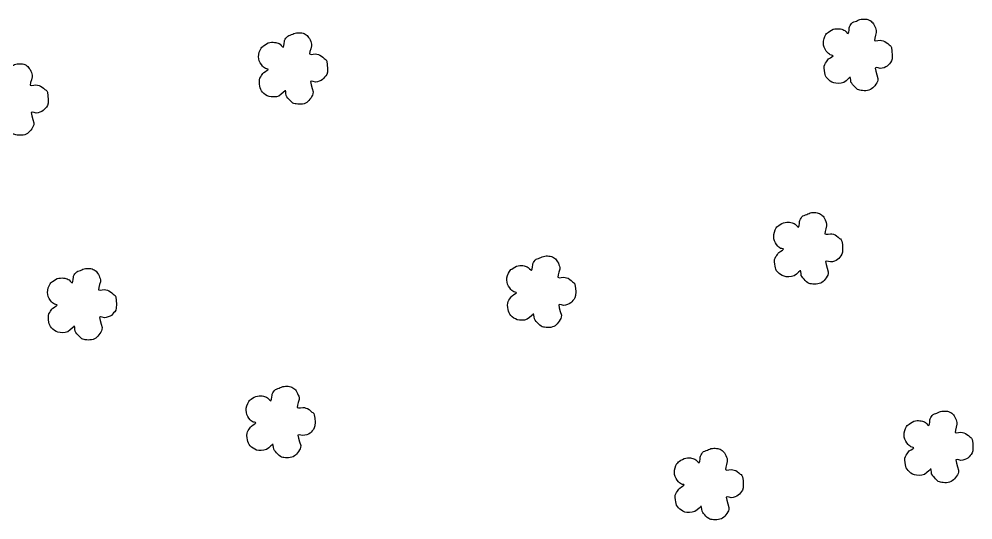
# Model space of a CAD drawing. Extents: x 730929 to 735129, y 7820181 to 7826121.
# Drawn here: x 732998.2 to 733229.8, y 7822016.8 to 7822138.4 of the extents above; entities that cross this region are included whole.
import ezdxf

# ---------------------------------------------------------------- set-up
doc = ezdxf.new("R2010")
doc.units = 0
doc.header["$MEASUREMENT"] = 0
doc.linetypes.add('LIN0', pattern=[0])
doc.layers.add('SIMBOLO ARVORE', color=118, linetype='Continuous')

msp = doc.modelspace()

# ---------------------------------------------------------------- linework, layer by layer
at = {"layer": 'SIMBOLO ARVORE', "linetype": 'LIN0', "elevation": 716.76, "flags": 128}
for points in [[(733199.96, 7822124.29), (733199.51, 7822123.89), (733199.01, 7822123.44), (733198.46, 7822123.02), (733197.82, 7822122.85), (733197.17, 7822122.78), (733196.55, 7822122.8), (733196.04, 7822122.91), (733195.59, 7822123.09), (733195.19, 7822123.33), (733194.81, 7822123.62), (733194.49, 7822123.93), (733194.22, 7822124.28), (733194.04, 7822124.61), (733193.91, 7822124.97), (733193.82, 7822125.37), (733193.74, 7822125.9), (733193.7, 7822126.45), (733193.71, 7822126.97), (733193.85, 7822127.36), (733194.03, 7822127.69), (733194.23, 7822127.99), (733194.39, 7822128.25), (733194.56, 7822128.5), (733194.78, 7822128.74), (733195.2, 7822129.01), (733195.6, 7822129.26), (733195.88, 7822129.48), (733195.76, 7822129.57), (733195.5, 7822129.63), (733195.18, 7822129.7), (733194.96, 7822129.84), (733194.73, 7822130.02), (733194.49, 7822130.27), (733194.2, 7822130.64), (733193.92, 7822131.08), (733193.68, 7822131.55), (733193.56, 7822132.04), (733193.51, 7822132.55), (733193.53, 7822133.07), (733193.68, 7822133.65), (733193.89, 7822134.19), (733194.12, 7822134.66), (733194.3, 7822134.91), (733194.5, 7822135.08), (733194.74, 7822135.23), (733195.08, 7822135.48), (733195.45, 7822135.71), (733195.86, 7822135.91), (733196.26, 7822136.01), (733196.65, 7822136.06), (733197.03, 7822136.07), (733197.37, 7822136.05), (733197.69, 7822136.01), (733197.98, 7822135.94), (733198.23, 7822135.85), (733198.48, 7822135.74), (733198.72, 7822135.59), (733199.02, 7822135.27), (733199.3, 7822134.99), (733199.54, 7822134.86), (733199.65, 7822135.24), (733199.73, 7822135.74), (733199.78, 7822136.26), (733199.83, 7822136.48), (733199.9, 7822136.65), (733199.99, 7822136.81), (733200.15, 7822137.08), (733200.36, 7822137.34), (733200.6, 7822137.58), (733200.88, 7822137.72), (733201.19, 7822137.82), (733201.51, 7822137.92), (733201.8, 7822138.06), (733202.09, 7822138.19), (733202.39, 7822138.31), (733202.72, 7822138.37), (733203.05, 7822138.4), (733203.39, 7822138.4), (733203.71, 7822138.38), (733204.03, 7822138.34), (733204.33, 7822138.27), (733204.6, 7822138.16), (733204.86, 7822138.02), (733205.09, 7822137.86), (733205.3, 7822137.69), (733205.49, 7822137.48), (733205.66, 7822137.25), (733205.85, 7822136.95), (733206.02, 7822136.62), (733206.16, 7822136.26), (733206.28, 7822135.95), (733206.35, 7822135.59), (733206.36, 7822135.17), (733206.15, 7822134.48), (733205.97, 7822133.79), (733205.9, 7822133.22), (733206.26, 7822133.12), (733206.74, 7822133.16), (733207.27, 7822133.24), (733207.66, 7822133.2), (733208.04, 7822133.11), (733208.4, 7822132.97), (733208.78, 7822132.72), (733209.14, 7822132.43), (733209.46, 7822132.13), (733209.71, 7822131.99), (733209.9, 7822131.8), (733210.05, 7822131.46), (733210.17, 7822130.61), (733210.23, 7822129.67), (733210.21, 7822128.77), (733210.05, 7822128.26), (733209.83, 7822127.87), (733209.55, 7822127.57), (733209.3, 7822127.26), (733209.01, 7822126.99), (733208.68, 7822126.77), (733208.24, 7822126.6), (733207.78, 7822126.48), (733207.3, 7822126.41), (733206.8, 7822126.54), (733206.38, 7822126.61), (733206.1, 7822126.51), (733206.25, 7822125.77), (733206.49, 7822124.88), (733206.74, 7822124.01), (733206.72, 7822123.56), (733206.62, 7822123.22), (733206.45, 7822122.94), (733206.24, 7822122.58), (733205.99, 7822122.23), (733205.72, 7822121.92), (733205.48, 7822121.67), (733205.22, 7822121.46), (733204.93, 7822121.28), (733204.57, 7822121.15), (733204.19, 7822121.06), (733203.79, 7822121.01), (733203.4, 7822121), (733203.03, 7822121.02), (733202.67, 7822121.07), (733202.38, 7822121.11), (733202.1, 7822121.18), (733201.83, 7822121.31), (733201.5, 7822121.59), (733201.17, 7822121.92), (733200.86, 7822122.26), (733200.6, 7822122.53), (733200.38, 7822122.81), (733200.21, 7822123.12), (733200.15, 7822123.59), (733200.1, 7822124.04), (733200, 7822124.41), (733200, 7822124.41)], [(733062.79, 7822120.99), (733062.34, 7822120.59), (733061.84, 7822120.14), (733061.29, 7822119.72), (733060.65, 7822119.55), (733060, 7822119.48), (733059.38, 7822119.5), (733058.87, 7822119.61), (733058.42, 7822119.79), (733058.02, 7822120.03), (733057.64, 7822120.32), (733057.32, 7822120.64), (733057.05, 7822120.98), (733056.87, 7822121.31), (733056.74, 7822121.67), (733056.65, 7822122.07), (733056.57, 7822122.6), (733056.53, 7822123.15), (733056.54, 7822123.67), (733056.68, 7822124.06), (733056.86, 7822124.39), (733057.06, 7822124.69), (733057.22, 7822124.95), (733057.4, 7822125.2), (733057.61, 7822125.44), (733058.03, 7822125.71), (733058.43, 7822125.97), (733058.71, 7822126.18), (733058.59, 7822126.27), (733058.33, 7822126.33), (733058.01, 7822126.4), (733057.79, 7822126.54), (733057.56, 7822126.72), (733057.32, 7822126.97), (733057.03, 7822127.34), (733056.75, 7822127.78), (733056.51, 7822128.25), (733056.39, 7822128.74), (733056.34, 7822129.25), (733056.37, 7822129.78), (733056.51, 7822130.35), (733056.72, 7822130.89), (733056.95, 7822131.36), (733057.13, 7822131.61), (733057.33, 7822131.78), (733057.57, 7822131.93), (733057.91, 7822132.18), (733058.29, 7822132.41), (733058.69, 7822132.61), (733059.09, 7822132.71), (733059.48, 7822132.76), (733059.87, 7822132.77), (733060.2, 7822132.75), (733060.52, 7822132.71), (733060.81, 7822132.64), (733061.06, 7822132.55), (733061.31, 7822132.44), (733061.55, 7822132.29), (733061.85, 7822131.97), (733062.13, 7822131.7), (733062.37, 7822131.56), (733062.49, 7822131.94), (733062.56, 7822132.44), (733062.61, 7822132.96), (733062.66, 7822133.18), (733062.73, 7822133.35), (733062.82, 7822133.51), (733062.98, 7822133.78), (733063.19, 7822134.04), (733063.43, 7822134.28), (733063.71, 7822134.42), (733064.02, 7822134.52), (733064.34, 7822134.62), (733064.63, 7822134.76), (733064.92, 7822134.89), (733065.22, 7822135.01), (733065.55, 7822135.07), (733065.88, 7822135.1), (733066.22, 7822135.1), (733066.54, 7822135.08), (733066.86, 7822135.04), (733067.16, 7822134.97), (733067.44, 7822134.86), (733067.69, 7822134.72), (733067.93, 7822134.56), (733068.13, 7822134.39), (733068.32, 7822134.19), (733068.49, 7822133.95), (733068.68, 7822133.65), (733068.85, 7822133.32), (733068.99, 7822132.97), (733069.11, 7822132.65), (733069.18, 7822132.29), (733069.19, 7822131.87), (733068.99, 7822131.18), (733068.8, 7822130.49), (733068.73, 7822129.92), (733069.09, 7822129.82), (733069.57, 7822129.86), (733070.1, 7822129.95), (733070.49, 7822129.9), (733070.87, 7822129.81), (733071.23, 7822129.67), (733071.61, 7822129.42), (733071.97, 7822129.13), (733072.29, 7822128.83), (733072.54, 7822128.69), (733072.73, 7822128.5), (733072.88, 7822128.16), (733073, 7822127.31), (733073.06, 7822126.38), (733073.04, 7822125.47), (733072.88, 7822124.96), (733072.66, 7822124.58), (733072.38, 7822124.27), (733072.13, 7822123.96), (733071.84, 7822123.69), (733071.51, 7822123.47), (733071.07, 7822123.3), (733070.61, 7822123.18), (733070.14, 7822123.11), (733069.63, 7822123.24), (733069.21, 7822123.31), (733068.93, 7822123.21), (733069.08, 7822122.47), (733069.33, 7822121.58), (733069.57, 7822120.71), (733069.55, 7822120.26), (733069.45, 7822119.92), (733069.28, 7822119.64), (733069.07, 7822119.28), (733068.82, 7822118.93), (733068.55, 7822118.62), (733068.31, 7822118.37), (733068.05, 7822118.16), (733067.76, 7822117.99), (733067.4, 7822117.85), (733067.02, 7822117.76), (733066.62, 7822117.71), (733066.24, 7822117.7), (733065.86, 7822117.72), (733065.5, 7822117.78), (733065.21, 7822117.81), (733064.93, 7822117.88), (733064.66, 7822118.01), (733064.33, 7822118.29), (733064, 7822118.62), (733063.69, 7822118.96), (733063.43, 7822119.23), (733063.21, 7822119.51), (733063.04, 7822119.82), (733062.98, 7822120.29), (733062.93, 7822120.74), (733062.84, 7822121.11), (733062.84, 7822121.11)], [(732994.96, 7822113.45), (732994.51, 7822113.06), (732994.01, 7822112.61), (732993.45, 7822112.19), (732992.82, 7822112.02), (732992.17, 7822111.95), (732991.55, 7822111.97), (732991.04, 7822112.08), (732990.59, 7822112.26), (732990.18, 7822112.5), (732989.81, 7822112.78), (732989.49, 7822113.1), (732989.22, 7822113.45), (732989.04, 7822113.78), (732988.91, 7822114.14), (732988.82, 7822114.54), (732988.74, 7822115.07), (732988.7, 7822115.62), (732988.71, 7822116.14), (732988.85, 7822116.53), (732989.03, 7822116.86), (732989.23, 7822117.15), (732989.39, 7822117.42), (732989.56, 7822117.67), (732989.78, 7822117.9), (732990.2, 7822118.18), (732990.6, 7822118.43), (732990.88, 7822118.65), (732990.76, 7822118.74), (732990.5, 7822118.8), (732990.18, 7822118.87), (732989.96, 7822119.01), (732989.73, 7822119.19), (732989.49, 7822119.44), (732989.2, 7822119.81), (732988.92, 7822120.24), (732988.68, 7822120.72), (732988.55, 7822121.21), (732988.51, 7822121.72), (732988.53, 7822122.24), (732988.68, 7822122.82), (732988.89, 7822123.36), (732989.12, 7822123.83), (732989.3, 7822124.08), (732989.5, 7822124.25), (732989.74, 7822124.4), (732990.08, 7822124.64), (732990.45, 7822124.88), (732990.86, 7822125.08), (732991.26, 7822125.18), (732991.65, 7822125.23), (732992.03, 7822125.24), (732992.37, 7822125.22), (732992.69, 7822125.18), (732992.98, 7822125.11), (732993.23, 7822125.02), (732993.48, 7822124.91), (732993.72, 7822124.76), (732994.02, 7822124.44), (732994.3, 7822124.16), (732994.54, 7822124.03), (732994.65, 7822124.41), (732994.73, 7822124.91), (732994.78, 7822125.42), (732994.83, 7822125.65), (732994.9, 7822125.82), (732994.99, 7822125.98), (732995.15, 7822126.25), (732995.36, 7822126.51), (732995.6, 7822126.75), (732995.88, 7822126.89), (732996.19, 7822126.99), (732996.51, 7822127.08), (732996.8, 7822127.23), (732997.09, 7822127.36), (732997.39, 7822127.48), (732997.72, 7822127.54), (732998.05, 7822127.57), (732998.39, 7822127.57), (732998.71, 7822127.55), (732999.03, 7822127.51), (732999.33, 7822127.43), (732999.6, 7822127.33), (732999.86, 7822127.19), (733000.09, 7822127.03), (733000.3, 7822126.86), (733000.49, 7822126.65), (733000.66, 7822126.42), (733000.85, 7822126.12), (733001.02, 7822125.79), (733001.16, 7822125.43), (733001.28, 7822125.12), (733001.34, 7822124.76), (733001.35, 7822124.34), (733001.15, 7822123.65), (733000.97, 7822122.96), (733000.9, 7822122.39), (733001.26, 7822122.29), (733001.74, 7822122.33), (733002.27, 7822122.41), (733002.66, 7822122.37), (733003.04, 7822122.28), (733003.4, 7822122.14), (733003.78, 7822121.89), (733004.14, 7822121.6), (733004.46, 7822121.3), (733004.71, 7822121.16), (733004.9, 7822120.96), (733005.05, 7822120.62), (733005.17, 7822119.78), (733005.23, 7822118.84), (733005.21, 7822117.94), (733005.05, 7822117.43), (733004.83, 7822117.04), (733004.55, 7822116.74), (733004.3, 7822116.43), (733004.01, 7822116.16), (733003.68, 7822115.94), (733003.24, 7822115.77), (733002.78, 7822115.65), (733002.3, 7822115.57), (733001.8, 7822115.71), (733001.38, 7822115.78), (733001.1, 7822115.68), (733001.25, 7822114.94), (733001.49, 7822114.05), (733001.74, 7822113.18), (733001.72, 7822112.73), (733001.62, 7822112.39), (733001.45, 7822112.11), (733001.24, 7822111.75), (733000.99, 7822111.4), (733000.72, 7822111.09), (733000.48, 7822110.84), (733000.22, 7822110.62), (732999.93, 7822110.45), (732999.57, 7822110.32), (732999.19, 7822110.23), (732998.79, 7822110.18), (732998.4, 7822110.17), (732998.03, 7822110.19), (732997.67, 7822110.24), (732997.38, 7822110.28), (732997.1, 7822110.35), (732996.83, 7822110.48), (732996.5, 7822110.76), (732996.17, 7822111.09), (732995.86, 7822111.43), (732995.6, 7822111.7), (732995.38, 7822111.98), (732995.21, 7822112.29), (732995.15, 7822112.76), (732995.1, 7822113.21), (732995, 7822113.58), (732995, 7822113.58)], [(733187.9, 7822077.3), (733187.45, 7822076.91), (733186.95, 7822076.46), (733186.4, 7822076.04), (733185.76, 7822075.87), (733185.11, 7822075.8), (733184.49, 7822075.82), (733183.98, 7822075.93), (733183.53, 7822076.11), (733183.13, 7822076.35), (733182.75, 7822076.63), (733182.43, 7822076.95), (733182.16, 7822077.3), (733181.98, 7822077.63), (733181.85, 7822077.98), (733181.76, 7822078.39), (733181.68, 7822078.92), (733181.64, 7822079.47), (733181.65, 7822079.99), (733181.79, 7822080.38), (733181.97, 7822080.71), (733182.18, 7822081), (733182.33, 7822081.27), (733182.51, 7822081.52), (733182.72, 7822081.75), (733183.15, 7822082.03), (733183.54, 7822082.28), (733183.82, 7822082.5), (733183.7, 7822082.59), (733183.44, 7822082.65), (733183.12, 7822082.72), (733182.9, 7822082.86), (733182.67, 7822083.04), (733182.43, 7822083.29), (733182.14, 7822083.66), (733181.86, 7822084.09), (733181.62, 7822084.57), (733181.5, 7822085.06), (733181.45, 7822085.57), (733181.48, 7822086.09), (733181.62, 7822086.67), (733181.83, 7822087.21), (733182.06, 7822087.68), (733182.24, 7822087.92), (733182.44, 7822088.1), (733182.68, 7822088.25), (733183.02, 7822088.49), (733183.4, 7822088.73), (733183.8, 7822088.93), (733184.2, 7822089.03), (733184.6, 7822089.08), (733184.98, 7822089.09), (733185.31, 7822089.07), (733185.63, 7822089.03), (733185.92, 7822088.95), (733186.17, 7822088.87), (733186.42, 7822088.76), (733186.66, 7822088.61), (733186.96, 7822088.29), (733187.24, 7822088.01), (733187.48, 7822087.88), (733187.6, 7822088.26), (733187.67, 7822088.76), (733187.72, 7822089.27), (733187.77, 7822089.5), (733187.84, 7822089.67), (733187.93, 7822089.83), (733188.09, 7822090.09), (733188.3, 7822090.36), (733188.54, 7822090.6), (733188.82, 7822090.74), (733189.13, 7822090.84), (733189.45, 7822090.93), (733189.74, 7822091.08), (733190.03, 7822091.21), (733190.33, 7822091.33), (733190.66, 7822091.39), (733190.99, 7822091.42), (733191.33, 7822091.42), (733191.65, 7822091.4), (733191.97, 7822091.36), (733192.27, 7822091.28), (733192.55, 7822091.18), (733192.8, 7822091.04), (733193.04, 7822090.88), (733193.24, 7822090.71), (733193.43, 7822090.5), (733193.6, 7822090.26), (733193.79, 7822089.97), (733193.96, 7822089.63), (733194.1, 7822089.28), (733194.22, 7822088.97), (733194.29, 7822088.61), (733194.3, 7822088.19), (733194.1, 7822087.5), (733193.91, 7822086.81), (733193.84, 7822086.24), (733194.2, 7822086.14), (733194.68, 7822086.18), (733195.21, 7822086.26), (733195.6, 7822086.22), (733195.98, 7822086.13), (733196.34, 7822085.99), (733196.72, 7822085.74), (733197.08, 7822085.45), (733197.4, 7822085.15), (733197.65, 7822085.01), (733197.85, 7822084.81), (733197.99, 7822084.47), (733198.11, 7822083.63), (733198.17, 7822082.69), (733198.15, 7822081.79), (733197.99, 7822081.28), (733197.77, 7822080.89), (733197.49, 7822080.59), (733197.24, 7822080.28), (733196.95, 7822080.01), (733196.62, 7822079.79), (733196.19, 7822079.62), (733195.72, 7822079.49), (733195.25, 7822079.42), (733194.74, 7822079.56), (733194.32, 7822079.63), (733194.04, 7822079.53), (733194.19, 7822078.78), (733194.44, 7822077.9), (733194.68, 7822077.02), (733194.66, 7822076.58), (733194.56, 7822076.24), (733194.39, 7822075.96), (733194.18, 7822075.6), (733193.93, 7822075.25), (733193.66, 7822074.94), (733193.42, 7822074.68), (733193.16, 7822074.47), (733192.87, 7822074.3), (733192.51, 7822074.17), (733192.13, 7822074.08), (733191.73, 7822074.02), (733191.35, 7822074.02), (733190.97, 7822074.04), (733190.61, 7822074.09), (733190.32, 7822074.13), (733190.04, 7822074.2), (733189.77, 7822074.33), (733189.44, 7822074.61), (733189.11, 7822074.93), (733188.8, 7822075.28), (733188.54, 7822075.55), (733188.32, 7822075.83), (733188.15, 7822076.13), (733188.09, 7822076.6), (733188.04, 7822077.06), (733187.95, 7822077.43), (733187.95, 7822077.43)], [(733123.08, 7822066.76), (733122.63, 7822066.36), (733122.13, 7822065.92), (733121.58, 7822065.5), (733120.94, 7822065.32), (733120.29, 7822065.25), (733119.67, 7822065.28), (733119.16, 7822065.39), (733118.71, 7822065.57), (733118.31, 7822065.81), (733117.94, 7822066.09), (733117.61, 7822066.41), (733117.34, 7822066.75), (733117.16, 7822067.08), (733117.03, 7822067.44), (733116.95, 7822067.84), (733116.86, 7822068.37), (733116.82, 7822068.92), (733116.84, 7822069.45), (733116.97, 7822069.83), (733117.15, 7822070.17), (733117.36, 7822070.46), (733117.51, 7822070.73), (733117.69, 7822070.97), (733117.91, 7822071.21), (733118.33, 7822071.48), (733118.72, 7822071.74), (733119.01, 7822071.95), (733118.88, 7822072.04), (733118.63, 7822072.11), (733118.31, 7822072.18), (733118.08, 7822072.31), (733117.85, 7822072.5), (733117.62, 7822072.75), (733117.32, 7822073.12), (733117.04, 7822073.55), (733116.81, 7822074.03), (733116.68, 7822074.51), (733116.63, 7822075.02), (733116.66, 7822075.55), (733116.81, 7822076.12), (733117.01, 7822076.66), (733117.25, 7822077.13), (733117.42, 7822077.38), (733117.62, 7822077.55), (733117.86, 7822077.7), (733118.2, 7822077.95), (733118.58, 7822078.19), (733118.98, 7822078.39), (733119.38, 7822078.49), (733119.78, 7822078.54), (733120.16, 7822078.54), (733120.5, 7822078.53), (733120.81, 7822078.48), (733121.1, 7822078.41), (733121.36, 7822078.33), (733121.6, 7822078.21), (733121.84, 7822078.07), (733122.14, 7822077.74), (733122.42, 7822077.47), (733122.66, 7822077.34), (733122.78, 7822077.71), (733122.85, 7822078.21), (733122.91, 7822078.73), (733122.96, 7822078.96), (733123.02, 7822079.13), (733123.11, 7822079.28), (733123.28, 7822079.55), (733123.48, 7822079.82), (733123.72, 7822080.06), (733124.01, 7822080.19), (733124.31, 7822080.3), (733124.63, 7822080.39), (733124.92, 7822080.53), (733125.21, 7822080.67), (733125.52, 7822080.78), (733125.84, 7822080.84), (733126.18, 7822080.87), (733126.51, 7822080.87), (733126.84, 7822080.86), (733127.15, 7822080.81), (733127.45, 7822080.74), (733127.73, 7822080.63), (733127.98, 7822080.5), (733128.22, 7822080.33), (733128.42, 7822080.16), (733128.61, 7822079.96), (733128.79, 7822079.72), (733128.97, 7822079.42), (733129.14, 7822079.09), (733129.29, 7822078.74), (733129.4, 7822078.42), (733129.47, 7822078.07), (733129.48, 7822077.64), (733129.28, 7822076.95), (733129.1, 7822076.27), (733129.03, 7822075.7), (733129.38, 7822075.6), (733129.86, 7822075.63), (733130.39, 7822075.72), (733130.79, 7822075.67), (733131.16, 7822075.59), (733131.52, 7822075.45), (733131.9, 7822075.19), (733132.26, 7822074.9), (733132.59, 7822074.6), (733132.83, 7822074.47), (733133.03, 7822074.27), (733133.18, 7822073.93), (733133.3, 7822073.09), (733133.35, 7822072.15), (733133.34, 7822071.25), (733133.18, 7822070.74), (733132.95, 7822070.35), (733132.68, 7822070.05), (733132.42, 7822069.73), (733132.14, 7822069.47), (733131.8, 7822069.25), (733131.37, 7822069.07), (733130.9, 7822068.95), (733130.43, 7822068.88), (733129.93, 7822069.01), (733129.5, 7822069.09), (733129.22, 7822068.99), (733129.37, 7822068.24), (733129.62, 7822067.36), (733129.87, 7822066.48), (733129.85, 7822066.03), (733129.74, 7822065.69), (733129.57, 7822065.41), (733129.36, 7822065.05), (733129.12, 7822064.71), (733128.85, 7822064.39), (733128.6, 7822064.14), (733128.34, 7822063.93), (733128.05, 7822063.76), (733127.69, 7822063.63), (733127.31, 7822063.53), (733126.92, 7822063.48), (733126.53, 7822063.47), (733126.15, 7822063.5), (733125.8, 7822063.55), (733125.5, 7822063.58), (733125.23, 7822063.66), (733124.95, 7822063.79), (733124.62, 7822064.06), (733124.3, 7822064.39), (733123.99, 7822064.74), (733123.73, 7822065), (733123.51, 7822065.28), (733123.33, 7822065.59), (733123.27, 7822066.06), (733123.22, 7822066.51), (733123.13, 7822066.89), (733123.13, 7822066.89)], [(733011.54, 7822063.75), (733011.09, 7822063.35), (733010.59, 7822062.9), (733010.04, 7822062.48), (733009.4, 7822062.31), (733008.75, 7822062.24), (733008.13, 7822062.26), (733007.62, 7822062.37), (733007.17, 7822062.55), (733006.77, 7822062.79), (733006.39, 7822063.08), (733006.07, 7822063.4), (733005.8, 7822063.74), (733005.62, 7822064.07), (733005.49, 7822064.43), (733005.4, 7822064.83), (733005.32, 7822065.36), (733005.28, 7822065.91), (733005.29, 7822066.43), (733005.43, 7822066.82), (733005.61, 7822067.15), (733005.81, 7822067.45), (733005.97, 7822067.71), (733006.14, 7822067.96), (733006.36, 7822068.2), (733006.78, 7822068.47), (733007.18, 7822068.73), (733007.46, 7822068.94), (733007.34, 7822069.03), (733007.08, 7822069.1), (733006.76, 7822069.16), (733006.54, 7822069.3), (733006.31, 7822069.48), (733006.07, 7822069.73), (733005.78, 7822070.1), (733005.5, 7822070.54), (733005.26, 7822071.01), (733005.14, 7822071.5), (733005.09, 7822072.01), (733005.12, 7822072.54), (733005.26, 7822073.11), (733005.47, 7822073.65), (733005.7, 7822074.12), (733005.88, 7822074.37), (733006.08, 7822074.54), (733006.32, 7822074.69), (733006.66, 7822074.94), (733007.04, 7822075.17), (733007.44, 7822075.37), (733007.84, 7822075.47), (733008.23, 7822075.52), (733008.62, 7822075.53), (733008.95, 7822075.52), (733009.27, 7822075.47), (733009.56, 7822075.4), (733009.81, 7822075.31), (733010.06, 7822075.2), (733010.3, 7822075.05), (733010.6, 7822074.73), (733010.88, 7822074.46), (733011.12, 7822074.32), (733011.24, 7822074.7), (733011.31, 7822075.2), (733011.36, 7822075.72), (733011.41, 7822075.94), (733011.48, 7822076.11), (733011.57, 7822076.27), (733011.73, 7822076.54), (733011.94, 7822076.8), (733012.18, 7822077.04), (733012.46, 7822077.18), (733012.77, 7822077.28), (733013.09, 7822077.38), (733013.38, 7822077.52), (733013.67, 7822077.65), (733013.97, 7822077.77), (733014.3, 7822077.83), (733014.63, 7822077.86), (733014.97, 7822077.86), (733015.29, 7822077.84), (733015.61, 7822077.8), (733015.91, 7822077.73), (733016.18, 7822077.62), (733016.44, 7822077.48), (733016.67, 7822077.32), (733016.88, 7822077.15), (733017.07, 7822076.95), (733017.24, 7822076.71), (733017.43, 7822076.41), (733017.6, 7822076.08), (733017.74, 7822075.73), (733017.86, 7822075.41), (733017.93, 7822075.05), (733017.94, 7822074.63), (733017.74, 7822073.94), (733017.55, 7822073.25), (733017.48, 7822072.68), (733017.84, 7822072.58), (733018.32, 7822072.62), (733018.85, 7822072.71), (733019.24, 7822072.66), (733019.62, 7822072.57), (733019.98, 7822072.43), (733020.36, 7822072.18), (733020.72, 7822071.89), (733021.04, 7822071.59), (733021.29, 7822071.45), (733021.48, 7822071.26), (733021.63, 7822070.92), (733021.75, 7822070.07), (733021.81, 7822069.14), (733021.79, 7822068.23), (733021.63, 7822067.72), (733021.41, 7822067.34), (733021.13, 7822067.03), (733020.88, 7822066.72), (733020.59, 7822066.45), (733020.26, 7822066.23), (733019.82, 7822066.06), (733019.36, 7822065.94), (733018.88, 7822065.87), (733018.38, 7822066), (733017.96, 7822066.07), (733017.68, 7822065.97), (733017.83, 7822065.23), (733018.08, 7822064.34), (733018.32, 7822063.47), (733018.3, 7822063.02), (733018.2, 7822062.68), (733018.03, 7822062.4), (733017.82, 7822062.04), (733017.57, 7822061.69), (733017.3, 7822061.38), (733017.06, 7822061.13), (733016.8, 7822060.92), (733016.51, 7822060.75), (733016.15, 7822060.61), (733015.77, 7822060.52), (733015.37, 7822060.47), (733014.99, 7822060.46), (733014.61, 7822060.49), (733014.25, 7822060.54), (733013.96, 7822060.57), (733013.68, 7822060.64), (733013.41, 7822060.77), (733013.08, 7822061.05), (733012.75, 7822061.38), (733012.44, 7822061.72), (733012.18, 7822061.99), (733011.96, 7822062.27), (733011.79, 7822062.58), (733011.73, 7822063.05), (733011.68, 7822063.5), (733011.59, 7822063.88), (733011.59, 7822063.88)], [(733059.77, 7822035.13), (733059.32, 7822034.73), (733058.82, 7822034.28), (733058.27, 7822033.86), (733057.63, 7822033.69), (733056.98, 7822033.62), (733056.36, 7822033.64), (733055.85, 7822033.75), (733055.4, 7822033.93), (733055, 7822034.17), (733054.63, 7822034.46), (733054.3, 7822034.78), (733054.04, 7822035.12), (733053.85, 7822035.45), (733053.72, 7822035.81), (733053.64, 7822036.21), (733053.55, 7822036.74), (733053.51, 7822037.29), (733053.53, 7822037.81), (733053.66, 7822038.2), (733053.84, 7822038.53), (733054.05, 7822038.83), (733054.2, 7822039.09), (733054.38, 7822039.34), (733054.6, 7822039.58), (733055.02, 7822039.85), (733055.42, 7822040.11), (733055.7, 7822040.32), (733055.58, 7822040.41), (733055.32, 7822040.48), (733055, 7822040.55), (733054.77, 7822040.68), (733054.55, 7822040.86), (733054.31, 7822041.11), (733054.01, 7822041.49), (733053.73, 7822041.92), (733053.5, 7822042.39), (733053.37, 7822042.88), (733053.32, 7822043.39), (733053.35, 7822043.92), (733053.5, 7822044.49), (733053.7, 7822045.03), (733053.94, 7822045.5), (733054.11, 7822045.75), (733054.31, 7822045.92), (733054.55, 7822046.07), (733054.89, 7822046.32), (733055.27, 7822046.55), (733055.67, 7822046.75), (733056.07, 7822046.85), (733056.47, 7822046.9), (733056.85, 7822046.91), (733057.19, 7822046.9), (733057.5, 7822046.85), (733057.79, 7822046.78), (733058.05, 7822046.69), (733058.29, 7822046.58), (733058.54, 7822046.43), (733058.83, 7822046.11), (733059.11, 7822045.84), (733059.35, 7822045.7), (733059.47, 7822046.08), (733059.55, 7822046.58), (733059.6, 7822047.1), (733059.65, 7822047.32), (733059.71, 7822047.5), (733059.8, 7822047.65), (733059.97, 7822047.92), (733060.17, 7822048.18), (733060.41, 7822048.42), (733060.7, 7822048.56), (733061.01, 7822048.66), (733061.32, 7822048.76), (733061.61, 7822048.9), (733061.91, 7822049.03), (733062.21, 7822049.15), (733062.53, 7822049.21), (733062.87, 7822049.24), (733063.2, 7822049.24), (733063.53, 7822049.22), (733063.84, 7822049.18), (733064.14, 7822049.11), (733064.42, 7822049), (733064.68, 7822048.86), (733064.91, 7822048.7), (733065.12, 7822048.53), (733065.3, 7822048.33), (733065.48, 7822048.09), (733065.66, 7822047.79), (733065.83, 7822047.46), (733065.98, 7822047.11), (733066.09, 7822046.79), (733066.16, 7822046.44), (733066.17, 7822046.01), (733065.97, 7822045.32), (733065.79, 7822044.63), (733065.72, 7822044.06), (733066.07, 7822043.96), (733066.55, 7822044), (733067.08, 7822044.09), (733067.48, 7822044.04), (733067.85, 7822043.95), (733068.21, 7822043.81), (733068.59, 7822043.56), (733068.95, 7822043.27), (733069.28, 7822042.97), (733069.52, 7822042.83), (733069.72, 7822042.64), (733069.87, 7822042.3), (733069.99, 7822041.45), (733070.05, 7822040.52), (733070.03, 7822039.61), (733069.87, 7822039.1), (733069.64, 7822038.72), (733069.37, 7822038.41), (733069.12, 7822038.1), (733068.83, 7822037.83), (733068.5, 7822037.61), (733068.06, 7822037.44), (733067.59, 7822037.32), (733067.12, 7822037.25), (733066.62, 7822037.38), (733066.19, 7822037.46), (733065.91, 7822037.35), (733066.06, 7822036.61), (733066.31, 7822035.72), (733066.56, 7822034.85), (733066.54, 7822034.4), (733066.43, 7822034.06), (733066.26, 7822033.78), (733066.05, 7822033.42), (733065.81, 7822033.07), (733065.54, 7822032.76), (733065.29, 7822032.51), (733065.03, 7822032.3), (733064.74, 7822032.13), (733064.39, 7822031.99), (733064, 7822031.9), (733063.61, 7822031.85), (733063.22, 7822031.84), (733062.84, 7822031.87), (733062.49, 7822031.92), (733062.19, 7822031.95), (733061.92, 7822032.02), (733061.64, 7822032.15), (733061.31, 7822032.43), (733060.99, 7822032.76), (733060.68, 7822033.1), (733060.42, 7822033.37), (733060.2, 7822033.65), (733060.02, 7822033.96), (733059.97, 7822034.43), (733059.91, 7822034.88), (733059.82, 7822035.26), (733059.82, 7822035.26)], [(733219.55, 7822029.1), (733219.1, 7822028.71), (733218.6, 7822028.26), (733218.05, 7822027.84), (733217.41, 7822027.66), (733216.76, 7822027.6), (733216.14, 7822027.62), (733215.63, 7822027.73), (733215.18, 7822027.91), (733214.78, 7822028.15), (733214.41, 7822028.43), (733214.08, 7822028.75), (733213.82, 7822029.1), (733213.63, 7822029.42), (733213.5, 7822029.78), (733213.42, 7822030.18), (733213.33, 7822030.72), (733213.29, 7822031.26), (733213.31, 7822031.79), (733213.44, 7822032.18), (733213.62, 7822032.51), (733213.83, 7822032.8), (733213.98, 7822033.07), (733214.16, 7822033.31), (733214.38, 7822033.55), (733214.8, 7822033.83), (733215.2, 7822034.08), (733215.48, 7822034.3), (733215.35, 7822034.39), (733215.1, 7822034.45), (733214.78, 7822034.52), (733214.55, 7822034.65), (733214.33, 7822034.84), (733214.09, 7822035.09), (733213.79, 7822035.46), (733213.51, 7822035.89), (733213.28, 7822036.37), (733213.15, 7822036.86), (733213.1, 7822037.37), (733213.13, 7822037.89), (733213.28, 7822038.47), (733213.48, 7822039.01), (733213.72, 7822039.48), (733213.89, 7822039.72), (733214.09, 7822039.9), (733214.33, 7822040.04), (733214.67, 7822040.29), (733215.05, 7822040.53), (733215.45, 7822040.73), (733215.85, 7822040.83), (733216.25, 7822040.88), (733216.63, 7822040.89), (733216.97, 7822040.87), (733217.28, 7822040.82), (733217.57, 7822040.75), (733217.83, 7822040.67), (733218.07, 7822040.56), (733218.32, 7822040.41), (733218.61, 7822040.08), (733218.89, 7822039.81), (733219.13, 7822039.68), (733219.25, 7822040.05), (733219.33, 7822040.55), (733219.38, 7822041.07), (733219.43, 7822041.3), (733219.49, 7822041.47), (733219.58, 7822041.63), (733219.75, 7822041.89), (733219.95, 7822042.16), (733220.19, 7822042.4), (733220.48, 7822042.53), (733220.79, 7822042.64), (733221.1, 7822042.73), (733221.39, 7822042.87), (733221.69, 7822043.01), (733221.99, 7822043.12), (733222.31, 7822043.18), (733222.65, 7822043.21), (733222.98, 7822043.22), (733223.31, 7822043.2), (733223.62, 7822043.15), (733223.92, 7822043.08), (733224.2, 7822042.97), (733224.46, 7822042.84), (733224.69, 7822042.68), (733224.9, 7822042.5), (733225.08, 7822042.3), (733225.26, 7822042.06), (733225.44, 7822041.76), (733225.61, 7822041.43), (733225.76, 7822041.08), (733225.87, 7822040.77), (733225.94, 7822040.41), (733225.95, 7822039.99), (733225.75, 7822039.29), (733225.57, 7822038.61), (733225.5, 7822038.04), (733225.85, 7822037.94), (733226.33, 7822037.97), (733226.86, 7822038.06), (733227.26, 7822038.02), (733227.63, 7822037.93), (733227.99, 7822037.79), (733228.37, 7822037.53), (733228.73, 7822037.24), (733229.06, 7822036.95), (733229.3, 7822036.81), (733229.5, 7822036.61), (733229.65, 7822036.27), (733229.77, 7822035.43), (733229.83, 7822034.49), (733229.81, 7822033.59), (733229.65, 7822033.08), (733229.42, 7822032.69), (733229.15, 7822032.39), (733228.9, 7822032.08), (733228.61, 7822031.81), (733228.28, 7822031.59), (733227.84, 7822031.42), (733227.37, 7822031.29), (733226.9, 7822031.22), (733226.4, 7822031.36), (733225.97, 7822031.43), (733225.69, 7822031.33), (733225.84, 7822030.58), (733226.09, 7822029.7), (733226.34, 7822028.82), (733226.32, 7822028.38), (733226.21, 7822028.04), (733226.04, 7822027.76), (733225.83, 7822027.39), (733225.59, 7822027.05), (733225.32, 7822026.74), (733225.07, 7822026.48), (733224.81, 7822026.27), (733224.52, 7822026.1), (733224.16, 7822025.97), (733223.78, 7822025.88), (733223.39, 7822025.82), (733223, 7822025.82), (733222.62, 7822025.84), (733222.27, 7822025.89), (733221.97, 7822025.92), (733221.7, 7822026), (733221.42, 7822026.13), (733221.09, 7822026.41), (733220.77, 7822026.73), (733220.46, 7822027.08), (733220.2, 7822027.35), (733219.98, 7822027.63), (733219.8, 7822027.93), (733219.75, 7822028.4), (733219.69, 7822028.86), (733219.6, 7822029.23), (733219.6, 7822029.23)], [(733163.78, 7822020.06), (733163.33, 7822019.67), (733162.83, 7822019.22), (733162.28, 7822018.8), (733161.64, 7822018.63), (733160.99, 7822018.56), (733160.37, 7822018.58), (733159.86, 7822018.69), (733159.41, 7822018.87), (733159.01, 7822019.11), (733158.63, 7822019.39), (733158.31, 7822019.71), (733158.04, 7822020.06), (733157.86, 7822020.39), (733157.73, 7822020.74), (733157.64, 7822021.15), (733157.56, 7822021.68), (733157.52, 7822022.23), (733157.54, 7822022.75), (733157.67, 7822023.14), (733157.85, 7822023.47), (733158.06, 7822023.76), (733158.21, 7822024.03), (733158.39, 7822024.28), (733158.61, 7822024.51), (733159.03, 7822024.79), (733159.42, 7822025.04), (733159.71, 7822025.26), (733159.58, 7822025.35), (733159.33, 7822025.41), (733159.01, 7822025.48), (733158.78, 7822025.62), (733158.55, 7822025.8), (733158.32, 7822026.05), (733158.02, 7822026.42), (733157.74, 7822026.85), (733157.5, 7822027.33), (733157.38, 7822027.82), (733157.33, 7822028.33), (733157.36, 7822028.85), (733157.51, 7822029.43), (733157.71, 7822029.97), (733157.94, 7822030.44), (733158.12, 7822030.68), (733158.32, 7822030.86), (733158.56, 7822031.01), (733158.9, 7822031.25), (733159.28, 7822031.49), (733159.68, 7822031.69), (733160.08, 7822031.79), (733160.48, 7822031.84), (733160.86, 7822031.85), (733161.2, 7822031.83), (733161.51, 7822031.79), (733161.8, 7822031.71), (733162.06, 7822031.63), (733162.3, 7822031.52), (733162.54, 7822031.37), (733162.84, 7822031.05), (733163.12, 7822030.77), (733163.36, 7822030.64), (733163.48, 7822031.02), (733163.55, 7822031.52), (733163.6, 7822032.03), (733163.66, 7822032.26), (733163.72, 7822032.43), (733163.81, 7822032.59), (733163.98, 7822032.85), (733164.18, 7822033.12), (733164.42, 7822033.36), (733164.71, 7822033.5), (733165.01, 7822033.6), (733165.33, 7822033.69), (733165.62, 7822033.84), (733165.91, 7822033.97), (733166.21, 7822034.09), (733166.54, 7822034.15), (733166.88, 7822034.18), (733167.21, 7822034.18), (733167.54, 7822034.16), (733167.85, 7822034.12), (733168.15, 7822034.04), (733168.43, 7822033.94), (733168.68, 7822033.8), (733168.92, 7822033.64), (733169.12, 7822033.47), (733169.31, 7822033.26), (733169.49, 7822033.03), (733169.67, 7822032.73), (733169.84, 7822032.4), (733169.98, 7822032.04), (733170.1, 7822031.73), (733170.17, 7822031.37), (733170.18, 7822030.95), (733169.98, 7822030.26), (733169.8, 7822029.57), (733169.73, 7822029), (733170.08, 7822028.9), (733170.56, 7822028.94), (733171.09, 7822029.02), (733171.49, 7822028.98), (733171.86, 7822028.89), (733172.22, 7822028.75), (733172.6, 7822028.5), (733172.96, 7822028.21), (733173.28, 7822027.91), (733173.53, 7822027.77), (733173.73, 7822027.57), (733173.87, 7822027.23), (733173.99, 7822026.39), (733174.05, 7822025.45), (733174.03, 7822024.55), (733173.88, 7822024.04), (733173.65, 7822023.65), (733173.38, 7822023.35), (733173.12, 7822023.04), (733172.84, 7822022.77), (733172.5, 7822022.55), (733172.07, 7822022.38), (733171.6, 7822022.26), (733171.13, 7822022.18), (733170.62, 7822022.32), (733170.2, 7822022.39), (733169.92, 7822022.29), (733170.07, 7822021.54), (733170.32, 7822020.66), (733170.57, 7822019.78), (733170.55, 7822019.34), (733170.44, 7822019), (733170.27, 7822018.72), (733170.06, 7822018.36), (733169.81, 7822018.01), (733169.55, 7822017.7), (733169.3, 7822017.44), (733169.04, 7822017.23), (733168.75, 7822017.06), (733168.39, 7822016.93), (733168.01, 7822016.84), (733167.62, 7822016.78), (733167.23, 7822016.78), (733166.85, 7822016.8), (733166.49, 7822016.85), (733166.2, 7822016.89), (733165.93, 7822016.96), (733165.65, 7822017.09), (733165.32, 7822017.37), (733164.99, 7822017.69), (733164.69, 7822018.04), (733164.43, 7822018.31), (733164.2, 7822018.59), (733164.03, 7822018.9), (733163.97, 7822019.36), (733163.92, 7822019.82), (733163.83, 7822020.19), (733163.83, 7822020.19)]]:
    msp.add_lwpolyline(points, dxfattribs=at)

doc.saveas('drawing.dxf')
